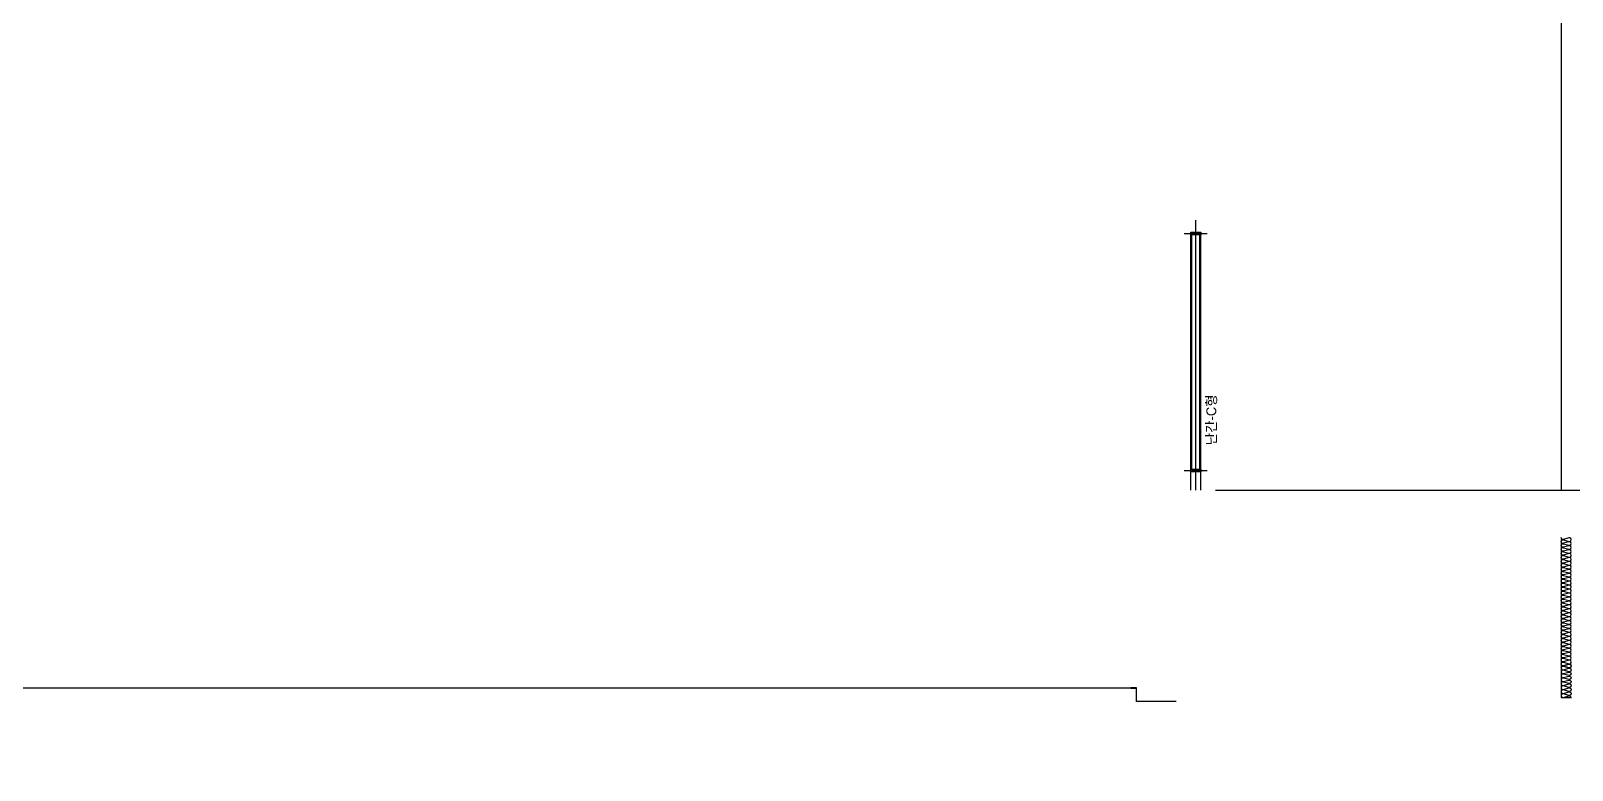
# Model space of a CAD drawing. Header units: millimetres. Extents: x 17311 to 801382, y -242618 to -104888.
# Drawn here: x 545011 to 552816, y -202897 to -199153 of the extents above; entities that cross this region are included whole.
import ezdxf

# ---------------------------------------------------------------- set-up
doc = ezdxf.new("R2010")
doc.units = ezdxf.units.MM
doc.header["$LTSCALE"] = 250
for name, color, linetype in [('4fin', 4, 'Continuous'), ('A-DIM', 7, 'Continuous'), ('A-ELE-난간', 8, 'Continuous'), ('A-ELE8', 8, 'Continuous'), ('A-ETC-9', 9, 'Continuous'), ('A-FIN', 6, 'Continuous'), ('A-FIN-무근', 7, 'Continuous'), ('FIN', 5, 'Continuous'), ('ISL', 251, 'Continuous'), ('TR', 7, 'Continuous'), ('지반', 254, 'Continuous')]:
    doc.layers.add(name, color=color, linetype=linetype)
doc.layers.add('NOPLOT', color=191, linetype='Continuous', plot=False)
doc.styles.add('Gdim', font='')
doc.styles.get('Gdim').set_extended_font_data('Dotum')

# ---------------------------------------------------------------- blocks, each defined once
blk = doc.blocks.new('A$C1B416526')
at = {"layer": '4fin'}
blk.add_lwpolyline([(-30, 70, 0.164028), (-28.7, 67), (-3, 67), (-3, 41.2, 0.19024), (0, 40), (0, 70)], format="xyb", close=True, dxfattribs=at)
at = {"layer": 'A-FIN-무근'}
for p, q in [((0, 0), (0, 70)), ((200, 0), (0, 0))]:
    blk.add_line(p, q, dxfattribs=at)
blk = doc.blocks.new('A$C1ba30234')
at = {"layer": 'A-DIM'}
for p, q in [((-20, 106), (-20, 1294)), ((20, 106), (20, 1294))]:
    blk.add_line(p, q, dxfattribs=at)
at = {"layer": 'A-ETC-9'}
for points in [[(-25, 1306), (25, 1306), (25, 1294), (-25, 1294), (-25, 1306)], [(-25, 106), (25, 106), (25, 94), (-25, 94), (-25, 106)]]:
    blk.add_lwpolyline(points, close=True, dxfattribs=at)
at = {"layer": 'FIN'}
for p, q in [((-25, 0), (-25, 1300)), ((25, 0), (25, 1300))]:
    blk.add_line(p, q, dxfattribs=at)
at = {"layer": 'NOPLOT'}
for p, q in [((0, 0), (0, 1367.5)), ((-60, 1300), (57, 1300)), ((-60, 100), (57, 100))]:
    blk.add_line(p, q, dxfattribs=at)

msp = doc.modelspace()

# ---------------------------------------------------------------- hatches: boundary and pattern name
at = {"layer": '지반'}
h = msp.add_hatch(dxfattribs=at)
h.set_pattern_fill('EARTH', color=251, scale=70, angle=45)
edge = h.paths.add_edge_path()
edge.add_line((440367.6, -213174), (591132.2, -213174))
edge.add_line((591132.2, -213174), (591132.2, -201579.5))
edge.add_line((591132.2, -201579.5), (583110.7, -201579.5))
edge.add_line((583110.7, -201579.5), (581310.7, -201479.5))
edge.add_line((581310.7, -201479.5), (579318.7, -201479.5))
edge.add_line((579318.7, -201479.5), (579318.7, -201611.3))
edge.add_line((579318.7, -201611.3), (579328.9, -201621.5))
edge.add_line((579328.9, -201621.5), (580810.7, -201621.5))
edge.add_line((580810.7, -201621.5), (580810.7, -201929.5))
edge.add_line((580810.7, -201929.5), (580910.7, -201929.5))
edge.add_line((580910.7, -201929.5), (580910.7, -201989.5))
edge.add_line((580910.7, -201989.5), (579630.7, -201989.5))
edge.add_line((579630.7, -201989.5), (579630.7, -202599.5))
edge.add_line((579630.7, -202599.5), (579730.7, -202599.5))
edge.add_line((579730.7, -202599.5), (579730.7, -202659.5))
edge.add_line((579730.7, -202659.5), (578790.7, -202659.5))
edge.add_line((578790.7, -202659.5), (578790.7, -202599.5))
edge.add_line((578790.7, -202599.5), (578890.7, -202599.5))
edge.add_line((578890.7, -202599.5), (578890.7, -202049.5))
edge.add_line((578890.7, -202049.5), (575080.7, -202049.5))
edge.add_line((575080.7, -202049.5), (575080.7, -202599.5))
edge.add_line((575080.7, -202599.5), (575180.7, -202599.5))
edge.add_line((575180.7, -202599.5), (575180.7, -202659.5))
edge.add_line((575180.7, -202659.5), (574240.7, -202659.5))
edge.add_line((574240.7, -202659.5), (574240.7, -202599.5))
edge.add_line((574240.7, -202599.5), (574340.7, -202599.5))
edge.add_line((574340.7, -202599.5), (574340.7, -202059.5))
edge.add_line((574340.7, -202059.5), (569310.7, -202059.5))
edge.add_line((569310.7, -202059.5), (569310.7, -202329.5))
edge.add_line((569310.7, -202329.5), (569410.7, -202329.5))
edge.add_line((569410.7, -202329.5), (569410.7, -202389.5))
edge.add_line((569410.7, -202389.5), (567710.7, -202389.5))
edge.add_line((567710.7, -202389.5), (567710.7, -202329.5))
edge.add_line((567710.7, -202329.5), (567810.7, -202329.5))
edge.add_line((567810.7, -202329.5), (567810.7, -201989.5))
edge.add_line((567810.7, -201989.5), (553110.7, -201989.5))
edge.add_line((553110.7, -201989.5), (553110.7, -202629.5))
edge.add_line((553110.7, -202629.5), (553710.7, -202629.5))
edge.add_line((553710.7, -202629.5), (553710.7, -203329.5))
edge.add_line((553710.7, -203329.5), (553810.7, -203329.5))
edge.add_line((553810.7, -203329.5), (553810.7, -203389.5))
edge.add_line((553810.7, -203389.5), (550410.7, -203389.5))
edge.add_line((550410.7, -203389.5), (550410.7, -204129.5))
edge.add_line((550410.7, -204129.5), (550510.7, -204129.5))
edge.add_line((550510.7, -204129.5), (550510.7, -204189.5))
edge.add_line((550510.7, -204189.5), (547310.7, -204189.5))
edge.add_line((547310.7, -204189.5), (547310.7, -204129.5))
edge.add_line((547310.7, -204129.5), (547410.7, -204129.5))
edge.add_line((547410.7, -204129.5), (547410.7, -203389.5))
edge.add_line((547410.7, -203389.5), (539610.7, -203389.5))
edge.add_line((539610.7, -203389.5), (539610.7, -204129.5))
edge.add_line((539610.7, -204129.5), (539710.7, -204129.5))
edge.add_line((539710.7, -204129.5), (539710.7, -204189.5))
edge.add_line((539710.7, -204189.5), (536510.7, -204189.5))
edge.add_line((536510.7, -204189.5), (536510.7, -204129.5))
edge.add_line((536510.7, -204129.5), (536610.7, -204129.5))
edge.add_line((536610.7, -204129.5), (536610.7, -203389.5))
edge.add_line((536610.7, -203389.5), (528810.7, -203389.5))
edge.add_line((528810.7, -203389.5), (528810.7, -204129.5))
edge.add_line((528810.7, -204129.5), (528910.7, -204129.5))
edge.add_line((528910.7, -204129.5), (528910.7, -204189.5))
edge.add_line((528910.7, -204189.5), (525710.7, -204189.5))
edge.add_line((525710.7, -204189.5), (525710.7, -204129.5))
edge.add_line((525710.7, -204129.5), (525810.7, -204129.5))
edge.add_line((525810.7, -204129.5), (525810.7, -203389.5))
edge.add_line((525810.7, -203389.5), (518010.7, -203389.5))
edge.add_line((518010.7, -203389.5), (518010.7, -204129.5))
edge.add_line((518010.7, -204129.5), (518110.7, -204129.5))
edge.add_line((518110.7, -204129.5), (518110.7, -204189.5))
edge.add_line((518110.7, -204189.5), (514910.7, -204189.5))
edge.add_line((514910.7, -204189.5), (514910.7, -204129.5))
edge.add_line((514910.7, -204129.5), (515010.7, -204129.5))
edge.add_line((515010.7, -204129.5), (515010.7, -203389.5))
edge.add_line((515010.7, -203389.5), (512110.7, -203389.5))
edge.add_line((512110.7, -203389.5), (512110.7, -203329.5))
edge.add_line((512110.7, -203329.5), (512210.7, -203329.5))
edge.add_line((512210.7, -203329.5), (512210.7, -202629.5))
edge.add_line((512210.7, -202629.5), (512810.7, -202629.5))
edge.add_line((512810.7, -202629.5), (512810.7, -201989.5))
edge.add_line((512810.7, -201989.5), (508110.7, -201989.5))
edge.add_line((508110.7, -201989.5), (508110.7, -202429.5))
edge.add_line((508110.7, -202429.5), (508710.7, -202429.5))
edge.add_line((508710.7, -202429.5), (508710.7, -203129.5))
edge.add_line((508710.7, -203129.5), (508810.7, -203129.5))
edge.add_line((508810.7, -203129.5), (508810.7, -203189.5))
edge.add_line((508810.7, -203189.5), (506460.7, -203189.5))
edge.add_line((506460.7, -203189.5), (506460.7, -203429.5))
edge.add_line((506460.7, -203429.5), (506560.7, -203429.5))
edge.add_line((506560.7, -203429.5), (506560.7, -203489.5))
edge.add_line((506560.7, -203489.5), (504860.7, -203489.5))
edge.add_line((504860.7, -203489.5), (504860.7, -203429.5))
edge.add_line((504860.7, -203429.5), (504960.7, -203429.5))
edge.add_line((504960.7, -203429.5), (504960.7, -203259.5))
edge.add_line((504960.7, -203259.5), (497090.7, -203259.5))
edge.add_line((497090.7, -203259.5), (496790.7, -203559.5))
edge.add_line((496790.7, -203559.5), (494990.7, -203559.5))
edge.add_line((494990.7, -203559.5), (494990.7, -203499.5))
edge.add_line((494990.7, -203499.5), (495090.7, -203499.5))
edge.add_line((495090.7, -203499.5), (495090.7, -202666.5))
edge.add_line((495090.7, -202666.5), (494560.7, -202666.5))
edge.add_line((494560.7, -202666.5), (494560.7, -202616.5))
edge.add_line((494560.7, -202616.5), (494610.7, -202616.5))
edge.add_line((494610.7, -202616.5), (494610.7, -202279.5))
edge.add_arc((488210.7, -406133.4), 203954.3, 88.201788, 91.798212)
edge.add_line((481810.7, -202279.5), (481810.7, -201879.5))
edge.add_line((481810.7, -201879.5), (440367.6, -201879.5))
edge.add_line((440367.6, -201879.5), (440367.6, -213174))

# ---------------------------------------------------------------- linework, layer by layer
at = {"layer": 'A-ELE8'}
msp.add_line((552760.7, -199064.5), (552760.7, -201479.5), dxfattribs=at)
at = {"layer": 'A-FIN'}
for p, q in [((551010.7, -201479.5), (552910.7, -201479.5)), ((542960.7, -202479.5), (550610.7, -202479.5))]:
    msp.add_line(p, q, dxfattribs=at)
at = {"layer": 'ISL'}
for p, q in [((552760.7, -201729.5), (552760.7, -202529.5)), ((552760.7, -202529.5), (552810.7, -202529.5))]:
    msp.add_line(p, q, dxfattribs=at)
for points in [[(552760.7, -202379.5, -0.509267), (552772.8, -202370.6), (552798.5, -202378.3, 1.372593), (552798.5, -202360.6), (552772.8, -202368.3, -0.509267), (552760.7, -202359.5, -0.509267), (552772.8, -202350.6), (552798.5, -202358.3, 1.372593), (552798.5, -202340.6), (552772.8, -202348.3, -0.509267), (552760.7, -202339.5, -0.509267), (552772.8, -202330.6), (552798.5, -202338.3, 1.372593), (552798.5, -202320.6), (552772.8, -202328.3, -0.509267), (552760.7, -202319.5, -0.509267), (552772.8, -202310.6), (552798.5, -202318.3, 1.372593), (552798.5, -202300.6), (552772.8, -202308.3, -0.509267), (552760.7, -202299.5, -0.509267), (552772.8, -202290.6), (552798.5, -202298.3, 1.372593), (552798.5, -202280.6), (552772.8, -202288.3, -0.509267), (552760.7, -202279.5, -0.509267), (552772.8, -202270.6), (552798.5, -202278.3, 1.372593), (552798.5, -202260.6), (552772.8, -202268.3, -0.509267), (552760.7, -202259.5, -0.509267), (552772.8, -202250.6), (552798.5, -202258.3, 1.372593), (552798.5, -202240.6), (552772.8, -202248.3, -0.509267), (552760.7, -202239.5, -0.509267), (552772.8, -202230.6), (552798.5, -202238.3, 1.372593), (552798.5, -202220.6), (552772.8, -202228.3, -0.509267), (552760.7, -202219.5, -0.509267), (552772.8, -202210.6), (552798.5, -202218.3, 1.372593), (552798.5, -202200.6), (552772.8, -202208.3, -0.509267), (552760.7, -202199.5, -0.509267), (552772.8, -202190.6), (552798.5, -202198.3, 1.372593), (552798.5, -202180.6), (552772.8, -202188.3, -0.509267), (552760.7, -202179.5, -0.509267), (552772.8, -202170.6), (552798.5, -202178.3, 1.372593), (552798.5, -202160.6), (552772.8, -202168.3, -0.509267), (552760.7, -202159.5, -0.509267), (552772.8, -202150.6), (552798.5, -202158.3, 1.372593), (552798.5, -202140.6), (552772.8, -202148.3, -0.509267), (552760.7, -202139.5, -0.509267), (552772.8, -202130.6), (552798.5, -202138.3, 1.372593), (552798.5, -202120.6), (552772.8, -202128.3, -0.509267), (552760.7, -202119.5, -0.509267), (552772.8, -202110.6), (552798.5, -202118.3, 1.372593), (552798.5, -202100.6), (552772.8, -202108.3, -0.509267), (552760.7, -202099.5, -0.509267), (552772.8, -202090.6), (552798.5, -202098.3, 1.372593), (552798.5, -202080.6), (552772.8, -202088.3, -0.509267), (552760.7, -202079.5, -0.509267), (552772.8, -202070.6), (552798.5, -202078.3, 1.372593), (552798.5, -202060.6), (552772.8, -202068.3, -0.509267), (552760.7, -202059.5, -0.509267), (552772.8, -202050.6), (552798.5, -202058.3, 1.372593), (552798.5, -202040.6), (552772.8, -202048.3, -0.509267), (552760.7, -202039.5, -0.509267), (552772.8, -202030.6), (552798.5, -202038.3, 1.372593), (552798.5, -202020.6), (552772.8, -202028.3, -0.509267), (552760.7, -202019.5, -0.509267), (552772.8, -202010.6), (552798.5, -202018.3, 1.372593), (552798.5, -202000.6), (552772.8, -202008.3, -0.509267), (552760.7, -201999.5, -0.509267), (552772.8, -201990.6), (552798.5, -201998.3, 1.372593), (552798.5, -201980.6), (552772.8, -201988.3, -0.509267), (552760.7, -201979.5, -0.509267), (552772.8, -201970.6), (552798.5, -201978.3, 1.372593), (552798.5, -201960.6), (552772.8, -201968.3, -0.509267), (552760.7, -201959.5, -0.509267), (552772.8, -201950.6), (552798.5, -201958.3, 1.372593), (552798.5, -201940.6), (552772.8, -201948.3, -0.509267), (552760.7, -201939.5, -0.509267), (552772.8, -201930.6), (552798.5, -201938.3, 1.372593), (552798.5, -201920.6), (552772.8, -201928.3, -0.509267), (552760.7, -201919.5, -0.509267), (552772.8, -201910.6), (552798.5, -201918.3, 1.372593), (552798.5, -201900.6), (552772.8, -201908.3, -0.509267), (552760.7, -201899.5, -0.509267), (552772.8, -201890.6), (552798.5, -201898.3, 1.372593), (552798.5, -201880.6), (552772.8, -201888.3, -0.509267), (552760.7, -201879.5, -0.509267), (552772.8, -201870.6), (552798.5, -201878.3, 1.372593), (552798.5, -201860.6), (552772.8, -201868.3, -0.509267), (552760.7, -201859.5, -0.509267), (552772.8, -201850.6), (552798.5, -201858.3, 1.372593), (552798.5, -201840.6), (552772.8, -201848.3, -0.509267), (552760.7, -201839.5, -0.509267), (552772.8, -201830.6), (552798.5, -201838.3, 1.372593), (552798.5, -201820.6), (552772.8, -201828.3, -0.509267), (552760.7, -201819.5, -0.509267), (552772.8, -201810.6), (552798.5, -201818.3, 1.372593), (552798.5, -201800.6), (552772.8, -201808.3, -0.509267), (552760.7, -201799.5, -0.509267), (552772.8, -201790.6), (552798.5, -201798.3, 1.372593), (552798.5, -201780.6), (552772.8, -201788.3, -0.509267), (552760.7, -201779.5, -0.509267), (552772.8, -201770.6), (552798.5, -201778.3, 1.372593), (552798.5, -201760.6), (552772.8, -201768.3, -0.509267), (552760.7, -201759.5, -0.509267), (552772.8, -201750.6), (552798.5, -201758.3, 1.372593), (552798.5, -201740.6), (552772.8, -201748.3, -0.509267), (552760.7, -201739.5, -0.509267), (552772.8, -201730.6), (552798.5, -201738.3, 1.372593), (552798.5, -201720.6), (552772.8, -201728.3, -0.509267), (552760.7, -201719.5)], [(552760.7, -202359.5, 0.509267), (552772.8, -202368.3), (552798.5, -202360.6, -1.372593), (552798.5, -202378.3), (552772.8, -202370.6, 0.509267), (552760.7, -202379.5, 0.509267), (552772.8, -202388.3), (552798.5, -202380.6, -1.372593), (552798.5, -202398.3), (552772.8, -202390.6, 0.509267), (552760.7, -202399.5, 0.509267), (552772.8, -202408.3), (552798.5, -202400.6, -1.372593), (552798.5, -202418.3), (552772.8, -202410.6, 0.509267), (552760.7, -202419.5, 0.509267), (552772.8, -202428.3), (552798.5, -202420.6, -1.372593), (552798.5, -202438.3), (552772.8, -202430.6, 0.509267), (552760.7, -202439.5, 0.509267), (552772.8, -202448.3), (552798.5, -202440.6, -1.372593), (552798.5, -202458.3), (552772.8, -202450.6, 0.509267), (552760.7, -202459.5, 0.509267), (552772.8, -202468.3), (552798.5, -202460.6, -1.372593), (552798.5, -202478.3), (552772.8, -202470.6, 0.509267), (552760.7, -202479.5, 0.509267), (552772.8, -202488.3), (552798.5, -202480.6, -1.372593), (552798.5, -202498.3), (552772.8, -202490.6, 0.509267), (552760.7, -202499.5, 0.509267), (552772.8, -202508.3), (552798.5, -202500.6, -1.372593), (552798.5, -202518.3), (552772.8, -202510.6, 0.509267), (552760.7, -202519.5, 0.509267), (552772.8, -202528.3), (552798.5, -202520.6, -0.509039), (552810.7, -202529.5, -0.509039)]]:
    msp.add_lwpolyline(points, format="xyb", dxfattribs=at)

# ---------------------------------------------------------------- block references
at = {"layer": 'A-ELE-난간'}
msp.add_blockref('A$C1ba30234', (550910.7, -201479.5), dxfattribs=at)
at = {"layer": 'TR'}
msp.add_blockref('A$C1B416526', (550610.7, -202549.5), dxfattribs=at)

# ---------------------------------------------------------------- texts
at = {"layer": 'NOPLOT', "style": 'Gdim'}
msp.add_text('난간-C형', height=50, rotation=90, dxfattribs=at).set_placement((551013.7, -201251.6, 0))

doc.saveas('drawing.dxf')
